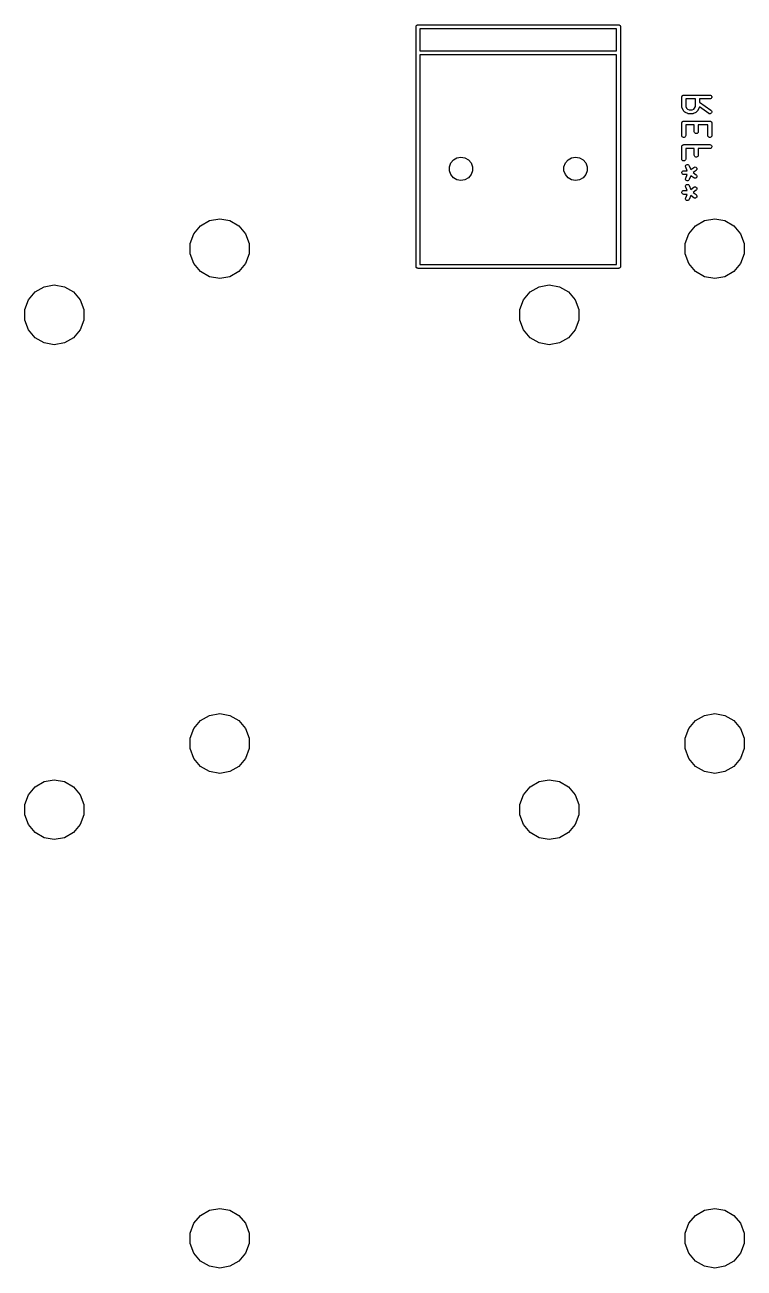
# Model space of a CAD drawing. Extents: x 17 to 273, y -104 to -8.
# Drawn here: x 17.06 to 44.67, y -56.07 to -8.33 of the extents above; entities that cross this region are included whole.
import ezdxf

# ---------------------------------------------------------------- set-up
doc = ezdxf.new("R2010")
doc.units = 0
doc.header["$MEASUREMENT"] = 0
doc.layers.add('BLACK', color=7, linetype='CONTINUOUS')

msp = doc.modelspace()

# ---------------------------------------------------------------- linework, layer by layer
at = {"layer": 'Black'}
for p, q in [((32.0744, -8.4001), (32.0755, -8.3936)), ((32.0744, -17.5999), (32.0744, -8.4001)), ((32.0755, -8.387), (32.0777, -8.3809)), ((32.0755, -8.3936), (32.0755, -8.387)), ((32.0777, -8.3809), (32.0789, -8.3744)), ((32.0789, -8.3744), (32.0822, -8.3687)), ((32.0822, -8.3687), (32.0844, -8.3626)), ((32.0844, -8.3626), (32.0886, -8.3575)), ((32.0886, -8.3575), (32.0919, -8.3519)), ((32.0919, -8.3519), (32.0969, -8.3476)), ((32.0969, -8.3476), (32.1012, -8.3426)), ((32.1012, -8.3426), (32.1068, -8.3393)), ((32.1068, -8.3393), (32.1119, -8.3351)), ((32.1119, -8.3351), (32.118, -8.3329)), ((32.118, -8.3329), (32.1237, -8.3296)), ((32.1237, -8.3296), (32.1302, -8.3284)), ((32.1302, -8.3284), (32.1363, -8.3262)), ((32.1363, -8.3262), (32.1429, -8.3262)), ((32.1429, -8.3262), (32.1494, -8.3251)), ((32.1494, -8.3251), (39.8506, -8.3251)), ((32.2244, -8.4751), (32.2244, -9.3258)), ((39.7756, -8.4751), (32.2244, -8.4751)), ((39.7756, -9.3258), (39.7756, -8.4751)), ((39.8506, -8.3251), (39.8571, -8.3262)), ((39.8571, -8.3262), (39.8637, -8.3262)), ((39.8637, -8.3262), (39.8698, -8.3284)), ((39.8698, -8.3284), (39.8763, -8.3296)), ((39.8763, -8.3296), (39.882, -8.3329)), ((39.882, -8.3329), (39.8881, -8.3351)), ((39.8881, -8.3351), (39.8932, -8.3393)), ((39.8932, -8.3393), (39.8988, -8.3426)), ((39.8988, -8.3426), (39.9031, -8.3476)), ((39.9031, -8.3476), (39.9081, -8.3519)), ((39.9081, -8.3519), (39.9114, -8.3575)), ((39.9114, -8.3575), (39.9156, -8.3626)), ((39.9156, -8.3626), (39.9178, -8.3687)), ((39.9178, -8.3687), (39.9211, -8.3744)), ((39.9211, -8.3744), (39.9223, -8.3809)), ((39.9223, -8.3809), (39.9245, -8.387)), ((39.9245, -8.387), (39.9245, -8.3936)), ((39.9245, -8.3936), (39.9256, -8.4001)), ((39.9256, -8.4001), (39.9256, -17.5999)), ((32.2244, -9.3258), (39.7756, -9.3258)), ((32.2244, -9.4758), (32.2244, -17.5249)), ((39.7756, -9.4758), (32.2244, -9.4758)), ((39.7756, -17.5249), (39.7756, -9.4758)), ((42.2786, -11.0952), (42.2797, -11.0888)), ((42.2786, -11.4762), (42.2786, -11.0952)), ((42.2797, -11.0822), (42.2819, -11.076)), ((42.2797, -11.0888), (42.2797, -11.0822)), ((42.2819, -11.076), (42.2831, -11.0696)), ((42.2831, -11.0696), (42.2864, -11.0639)), ((42.2864, -11.0639), (42.2886, -11.0577)), ((42.2886, -11.0577), (42.2928, -11.0527)), ((42.2928, -11.0527), (42.2961, -11.047)), ((42.2961, -11.047), (42.3011, -11.0428)), ((42.3011, -11.0428), (42.3054, -11.0378)), ((42.3054, -11.0378), (42.311, -11.0345)), ((42.311, -11.0345), (42.3161, -11.0303)), ((42.3161, -11.0303), (42.3222, -11.028)), ((42.3222, -11.028), (42.3279, -11.0248)), ((42.3279, -11.0248), (42.3344, -11.0236)), ((42.3344, -11.0236), (42.3405, -11.0214)), ((42.3405, -11.0214), (42.3471, -11.0214)), ((42.3471, -11.0214), (42.3536, -11.0202)), ((42.3536, -11.0202), (43.3536, -11.0202)), ((42.4286, -11.1702), (42.4286, -11.4585)), ((42.8024, -11.1702), (42.4286, -11.1702)), ((42.8024, -11.4585), (42.8024, -11.1702)), ((43.3536, -11.1702), (42.9524, -11.1702)), ((42.9524, -11.1702), (42.9524, -11.2943)), ((42.9524, -11.2943), (43.3966, -11.6052)), ((43.3536, -11.0202), (43.3792, -11.0248)), ((43.3792, -11.1657), (43.3536, -11.1702)), ((43.3792, -11.0248), (43.4018, -11.0378)), ((43.4018, -11.1527), (43.3792, -11.1657)), ((43.4018, -11.0378), (43.4185, -11.0577)), ((43.4185, -11.1327), (43.4018, -11.1527)), ((43.4185, -11.0577), (43.4274, -11.0822)), ((43.4274, -11.1083), (43.4185, -11.1327)), ((43.4274, -11.0822), (43.4274, -11.1083)), ((42.2793, -11.4804), (42.2786, -11.4762)), ((42.2791, -11.4848), (42.2793, -11.4804)), ((42.2816, -11.4932), (42.2791, -11.4848)), ((42.2831, -11.5018), (42.2816, -11.4932)), ((42.2852, -11.5056), (42.2831, -11.5018)), ((42.2865, -11.5097), (42.2852, -11.5056)), ((42.3341, -11.605), (42.2865, -11.5097)), ((42.3413, -11.6146), (42.3341, -11.605)), ((42.3481, -11.6245), (42.3413, -11.6146)), ((42.3958, -11.6721), (42.3481, -11.6245)), ((42.4056, -11.679), (42.3958, -11.6721)), ((42.4153, -11.6861), (42.4056, -11.679)), ((42.5105, -11.7337), (42.4153, -11.6861)), ((42.4286, -11.4585), (42.4628, -11.527)), ((42.4628, -11.527), (42.4932, -11.5574)), ((42.4932, -11.5574), (42.5617, -11.5917)), ((42.5146, -11.735), (42.5105, -11.7337)), ((42.5184, -11.7371), (42.5146, -11.735)), ((42.527, -11.7387), (42.5184, -11.7371)), ((42.5355, -11.7412), (42.527, -11.7387)), ((42.5398, -11.7409), (42.5355, -11.7412)), ((42.544, -11.7417), (42.5398, -11.7409)), ((42.6869, -11.7417), (42.544, -11.7417)), ((42.5617, -11.5917), (42.6692, -11.5917)), ((42.6692, -11.5917), (42.7377, -11.5574)), ((42.6912, -11.7409), (42.6869, -11.7417)), ((42.6955, -11.7412), (42.6912, -11.7409)), ((42.7039, -11.7387), (42.6955, -11.7412)), ((42.7125, -11.7371), (42.7039, -11.7387)), ((42.7163, -11.735), (42.7125, -11.7371)), ((42.7204, -11.7337), (42.7163, -11.735)), ((42.8157, -11.6861), (42.7204, -11.7337)), ((42.7377, -11.5574), (42.7681, -11.527)), ((42.7681, -11.527), (42.8024, -11.4585)), ((42.8253, -11.679), (42.8157, -11.6861)), ((42.8352, -11.6721), (42.8253, -11.679)), ((42.8828, -11.6245), (42.8352, -11.6721)), ((42.8897, -11.6146), (42.8828, -11.6245)), ((42.8968, -11.605), (42.8897, -11.6146)), ((42.9445, -11.5097), (42.8968, -11.605)), ((42.9457, -11.5056), (42.9445, -11.5097)), ((42.9478, -11.5018), (42.9457, -11.5056)), ((42.9494, -11.4932), (42.9478, -11.5018)), ((42.9519, -11.4848), (42.9494, -11.4932)), ((42.9522, -11.4773), (42.9516, -11.4805)), ((42.9516, -11.4805), (42.9519, -11.4848)), ((43.3106, -11.7281), (42.9522, -11.4773)), ((43.3342, -11.7391), (43.3106, -11.7281)), ((43.3601, -11.7414), (43.3342, -11.7391)), ((43.3853, -11.7346), (43.3601, -11.7414)), ((43.4066, -11.7197), (43.3853, -11.7346)), ((43.3966, -11.6052), (43.415, -11.6236)), ((43.4215, -11.6984), (43.4066, -11.7197)), ((43.415, -11.6236), (43.426, -11.6472)), ((43.4283, -11.6732), (43.4215, -11.6984)), ((43.426, -11.6472), (43.4283, -11.6732)), ((42.2786, -12.0952), (42.2797, -12.0888)), ((42.2786, -12.5714), (42.2786, -12.0952)), ((42.2797, -12.0822), (42.2819, -12.076)), ((42.2797, -12.0888), (42.2797, -12.0822)), ((42.2819, -12.076), (42.2831, -12.0696)), ((42.2831, -12.0696), (42.2864, -12.0639)), ((42.2864, -12.0639), (42.2886, -12.0577)), ((42.2886, -12.0577), (42.2928, -12.0527)), ((42.2928, -12.0527), (42.2961, -12.047)), ((42.2961, -12.047), (42.3011, -12.0428)), ((42.3011, -12.0428), (42.3054, -12.0378)), ((42.3054, -12.0378), (42.311, -12.0345)), ((42.311, -12.0345), (42.3161, -12.0303)), ((42.3161, -12.0303), (42.3222, -12.028)), ((42.3222, -12.028), (42.3279, -12.0248)), ((42.3279, -12.0248), (42.3344, -12.0236)), ((42.3344, -12.0236), (42.3405, -12.0214)), ((42.3405, -12.0214), (42.3471, -12.0214)), ((42.3471, -12.0214), (42.3536, -12.0202)), ((42.3536, -12.0202), (43.3536, -12.0202)), ((42.7548, -12.1702), (42.4286, -12.1702)), ((42.4286, -12.1702), (42.4286, -12.5714)), ((42.7548, -12.4286), (42.7548, -12.1702)), ((43.2786, -12.1702), (42.9048, -12.1702)), ((42.9048, -12.1702), (42.9048, -12.4286)), ((43.2786, -12.5714), (43.2786, -12.1702)), ((43.3536, -12.0202), (43.36, -12.0214)), ((43.36, -12.0214), (43.3666, -12.0214)), ((43.3666, -12.0214), (43.3728, -12.0236)), ((43.3728, -12.0236), (43.3792, -12.0248)), ((43.3792, -12.0248), (43.3849, -12.028)), ((43.3849, -12.028), (43.3911, -12.0303)), ((43.3911, -12.0303), (43.3961, -12.0345)), ((43.3961, -12.0345), (43.4018, -12.0378)), ((43.4018, -12.0378), (43.406, -12.0428)), ((43.406, -12.0428), (43.411, -12.047)), ((43.411, -12.047), (43.4143, -12.0527)), ((43.4143, -12.0527), (43.4185, -12.0577)), ((43.4185, -12.0577), (43.4208, -12.0639)), ((43.4208, -12.0639), (43.424, -12.0696)), ((43.424, -12.0696), (43.4252, -12.076)), ((43.4252, -12.076), (43.4274, -12.0822)), ((43.4274, -12.0822), (43.4274, -12.0888)), ((43.4274, -12.0888), (43.4286, -12.0952)), ((43.4286, -12.0952), (43.4286, -12.5714)), ((42.2831, -12.5971), (42.2786, -12.5714)), ((42.2961, -12.6196), (42.2831, -12.5971)), ((42.3161, -12.6364), (42.2961, -12.6196)), ((42.3405, -12.6453), (42.3161, -12.6364)), ((42.3666, -12.6453), (42.3405, -12.6453)), ((42.3911, -12.6364), (42.3666, -12.6453)), ((42.411, -12.6196), (42.3911, -12.6364)), ((42.424, -12.5971), (42.411, -12.6196)), ((42.4286, -12.5714), (42.424, -12.5971)), ((42.7593, -12.4542), (42.7548, -12.4286)), ((42.7723, -12.4768), (42.7593, -12.4542)), ((42.7923, -12.4935), (42.7723, -12.4768)), ((42.8167, -12.5024), (42.7923, -12.4935)), ((42.8428, -12.5024), (42.8167, -12.5024)), ((42.8673, -12.4935), (42.8428, -12.5024)), ((42.8872, -12.4768), (42.8673, -12.4935)), ((42.9002, -12.4542), (42.8872, -12.4768)), ((42.9048, -12.4286), (42.9002, -12.4542)), ((43.2831, -12.5971), (43.2786, -12.5714)), ((43.2961, -12.6196), (43.2831, -12.5971)), ((43.3161, -12.6364), (43.2961, -12.6196)), ((43.3405, -12.6453), (43.3161, -12.6364)), ((43.3666, -12.6453), (43.3405, -12.6453)), ((43.3911, -12.6364), (43.3666, -12.6453)), ((43.411, -12.6196), (43.3911, -12.6364)), ((43.424, -12.5971), (43.411, -12.6196)), ((43.4286, -12.5714), (43.424, -12.5971)), ((42.2786, -13), (42.2797, -12.9935)), ((42.2786, -13.4762), (42.2786, -13)), ((42.2797, -12.987), (42.2819, -12.9808)), ((42.2797, -12.9935), (42.2797, -12.987)), ((42.2819, -12.9808), (42.2831, -12.9743)), ((42.2831, -12.9743), (42.2864, -12.9687)), ((42.2864, -12.9687), (42.2886, -12.9625)), ((42.2886, -12.9625), (42.2928, -12.9575)), ((42.2928, -12.9575), (42.2961, -12.9518)), ((42.2961, -12.9518), (42.3011, -12.9476)), ((42.3011, -12.9476), (42.3054, -12.9425)), ((42.3054, -12.9425), (42.311, -12.9393)), ((42.311, -12.9393), (42.3161, -12.935)), ((42.3161, -12.935), (42.3222, -12.9328)), ((42.3222, -12.9328), (42.3279, -12.9295)), ((42.3279, -12.9295), (42.3344, -12.9284)), ((42.3344, -12.9284), (42.3405, -12.9261)), ((42.3405, -12.9261), (42.3471, -12.9261)), ((42.3471, -12.9261), (42.3536, -12.925)), ((42.3536, -12.925), (43.3536, -12.925)), ((42.7548, -13.075), (42.4286, -13.075)), ((42.4286, -13.075), (42.4286, -13.4762)), ((42.7548, -13.3333), (42.7548, -13.075)), ((42.7593, -13.359), (42.7548, -13.3333)), ((42.7723, -13.3815), (42.7593, -13.359)), ((42.9002, -13.359), (42.8872, -13.3815)), ((42.9048, -13.3333), (42.9002, -13.359)), ((43.3536, -13.075), (42.9048, -13.075)), ((42.9048, -13.075), (42.9048, -13.3333)), ((43.3536, -12.925), (43.3792, -12.9295)), ((43.3792, -13.0705), (43.3536, -13.075)), ((43.3792, -12.9295), (43.4018, -12.9425)), ((43.4018, -13.0575), (43.3792, -13.0705)), ((43.4018, -12.9425), (43.4185, -12.9625)), ((43.4185, -13.0375), (43.4018, -13.0575)), ((43.4185, -12.9625), (43.4274, -12.987)), ((43.4274, -13.013), (43.4185, -13.0375)), ((43.4274, -12.987), (43.4274, -13.013)), ((33.3559, -13.7725), (33.4095, -13.6253)), ((33.3559, -13.9293), (33.3559, -13.7725)), ((33.4095, -13.6253), (33.5103, -13.5052)), ((33.5103, -13.5052), (33.646, -13.4268)), ((33.646, -13.4268), (33.8004, -13.3996)), ((33.8004, -13.3996), (33.9547, -13.4268)), ((33.9547, -13.4268), (34.0904, -13.5052)), ((34.0904, -13.5052), (34.1912, -13.6253)), ((34.1912, -13.6253), (34.2448, -13.7725)), ((34.2448, -13.7725), (34.2448, -13.9293)), ((37.7552, -13.7725), (37.8088, -13.6253)), ((37.7552, -13.9293), (37.7552, -13.7725)), ((37.8088, -13.6253), (37.9096, -13.5052)), ((37.9096, -13.5052), (38.0453, -13.4268)), ((38.0453, -13.4268), (38.1996, -13.3996)), ((38.1996, -13.3996), (38.354, -13.4268)), ((38.354, -13.4268), (38.4897, -13.5052)), ((38.4897, -13.5052), (38.5905, -13.6253)), ((38.5905, -13.6253), (38.6441, -13.7725)), ((38.6441, -13.7725), (38.6441, -13.9293)), ((42.2831, -13.5018), (42.2786, -13.4762)), ((42.2961, -13.5244), (42.2831, -13.5018)), ((42.3161, -13.5411), (42.2961, -13.5244)), ((42.3405, -13.5501), (42.3161, -13.5411)), ((42.3666, -13.5501), (42.3405, -13.5501)), ((42.3911, -13.5411), (42.3666, -13.5501)), ((42.411, -13.5244), (42.3911, -13.5411)), ((42.424, -13.5018), (42.411, -13.5244)), ((42.4215, -13.7643), (42.4252, -13.7385)), ((42.4268, -13.7898), (42.4215, -13.7643)), ((42.4286, -13.4762), (42.424, -13.5018)), ((42.4252, -13.7385), (42.4375, -13.7155)), ((42.4809, -13.925), (42.4268, -13.7898)), ((42.4375, -13.7155), (42.4569, -13.6982)), ((42.4569, -13.6982), (42.4811, -13.6885)), ((42.4811, -13.6885), (42.5071, -13.6877)), ((42.5071, -13.6877), (42.5319, -13.6958)), ((42.5319, -13.6958), (42.5523, -13.7119)), ((42.5523, -13.7119), (42.5661, -13.7341)), ((42.5661, -13.7341), (42.6249, -13.8813)), ((42.6249, -13.8813), (42.7371, -13.7971)), ((42.7371, -13.7971), (42.7604, -13.7854)), ((42.7604, -13.7854), (42.7862, -13.7823)), ((42.7923, -13.3983), (42.7723, -13.3815)), ((42.7862, -13.7823), (42.8116, -13.7882)), ((42.8167, -13.4072), (42.7923, -13.3983)), ((42.8116, -13.7882), (42.8334, -13.8024)), ((42.8428, -13.4072), (42.8167, -13.4072)), ((42.8334, -13.8024), (42.849, -13.8232)), ((42.8673, -13.3983), (42.8428, -13.4072)), ((42.849, -13.8232), (42.8566, -13.8482)), ((42.8872, -13.3815), (42.8673, -13.3983)), ((33.4095, -14.0765), (33.3559, -13.9293)), ((33.5103, -14.1966), (33.4095, -14.0765)), ((33.646, -14.275), (33.5103, -14.1966)), ((33.8004, -14.3022), (33.646, -14.275)), ((33.9547, -14.275), (33.8004, -14.3022)), ((34.0904, -14.1966), (33.9547, -14.275)), ((34.1912, -14.0765), (34.0904, -14.1966)), ((34.2448, -13.9293), (34.1912, -14.0765)), ((37.8088, -14.0765), (37.7552, -13.9293)), ((37.9096, -14.1966), (37.8088, -14.0765)), ((38.0453, -14.275), (37.9096, -14.1966)), ((38.1996, -14.3022), (38.0453, -14.275)), ((38.354, -14.275), (38.1996, -14.3022)), ((38.4897, -14.1966), (38.354, -14.275)), ((38.5905, -14.0765), (38.4897, -14.1966)), ((38.6441, -13.9293), (38.5905, -14.0765)), ((42.2797, -13.987), (42.2886, -13.9625)), ((42.2797, -14.013), (42.2797, -13.987)), ((42.2886, -14.0375), (42.2797, -14.013)), ((42.2886, -13.9625), (42.3054, -13.9425)), ((42.3054, -14.0575), (42.2886, -14.0375)), ((42.3054, -13.9425), (42.3279, -13.9295)), ((42.3279, -14.0705), (42.3054, -14.0575)), ((42.3279, -13.9295), (42.3536, -13.925)), ((42.3536, -14.075), (42.3279, -14.0705)), ((42.3536, -13.925), (42.4809, -13.925)), ((42.4809, -14.075), (42.3536, -14.075)), ((42.4215, -14.2357), (42.4268, -14.2102)), ((42.4252, -14.2615), (42.4215, -14.2357)), ((42.4375, -14.2845), (42.4252, -14.2615)), ((42.4268, -14.2102), (42.4809, -14.075)), ((42.4569, -14.3018), (42.4375, -14.2845)), ((42.4811, -14.3115), (42.4569, -14.3018)), ((42.5071, -14.3123), (42.4811, -14.3115)), ((42.5319, -14.3042), (42.5071, -14.3123)), ((42.5523, -14.2881), (42.5319, -14.3042)), ((42.5661, -14.266), (42.5523, -14.2881)), ((42.6249, -14.1187), (42.5661, -14.266)), ((42.7371, -14.2029), (42.6249, -14.1187)), ((42.8271, -13.9171), (42.7167, -14)), ((42.7167, -14), (42.8271, -14.0829)), ((42.7604, -14.2146), (42.7371, -14.2029)), ((42.7862, -14.2177), (42.7604, -14.2146)), ((42.8116, -14.2118), (42.7862, -14.2177)), ((42.8334, -14.1976), (42.8116, -14.2118)), ((42.8449, -13.8981), (42.8271, -13.9171)), ((42.8271, -14.0829), (42.8449, -14.1019)), ((42.849, -14.1768), (42.8334, -14.1976)), ((42.8552, -13.8742), (42.8449, -13.8981)), ((42.8449, -14.1019), (42.8552, -14.1258)), ((42.8566, -14.1518), (42.849, -14.1768)), ((42.8566, -13.8482), (42.8552, -13.8742)), ((42.8552, -14.1258), (42.8566, -14.1518)), ((42.2797, -14.7489), (42.2886, -14.7244)), ((42.2797, -14.7749), (42.2797, -14.7489)), ((42.2886, -14.7994), (42.2797, -14.7749)), ((42.2886, -14.7244), (42.3054, -14.7045)), ((42.3054, -14.8194), (42.2886, -14.7994)), ((42.3054, -14.7045), (42.3279, -14.6914)), ((42.3279, -14.6914), (42.3536, -14.6869)), ((42.3536, -14.6869), (42.4809, -14.6869)), ((42.4215, -14.5262), (42.4252, -14.5004)), ((42.4268, -14.5517), (42.4215, -14.5262)), ((42.4252, -14.5004), (42.4375, -14.4774)), ((42.4809, -14.6869), (42.4268, -14.5517)), ((42.4375, -14.4774), (42.4569, -14.4601)), ((42.4569, -14.4601), (42.4811, -14.4504)), ((42.4811, -14.4504), (42.5071, -14.4496)), ((42.5071, -14.4496), (42.5319, -14.4577)), ((42.5319, -14.4577), (42.5523, -14.4738)), ((42.5523, -14.4738), (42.5661, -14.496)), ((42.5661, -14.496), (42.6249, -14.6432)), ((42.6249, -14.6432), (42.7371, -14.559)), ((42.8271, -14.679), (42.7167, -14.7619)), ((42.7167, -14.7619), (42.8271, -14.8448)), ((42.7371, -14.559), (42.7604, -14.5473)), ((42.7604, -14.5473), (42.7862, -14.5442)), ((42.7862, -14.5442), (42.8116, -14.5501)), ((42.8116, -14.5501), (42.8334, -14.5643)), ((42.8449, -14.66), (42.8271, -14.679)), ((42.8334, -14.5643), (42.849, -14.5852)), ((42.8552, -14.6361), (42.8449, -14.66)), ((42.849, -14.5852), (42.8566, -14.6101)), ((42.8566, -14.6101), (42.8552, -14.6361)), ((42.3279, -14.8324), (42.3054, -14.8194)), ((42.3536, -14.8369), (42.3279, -14.8324)), ((42.4809, -14.8369), (42.3536, -14.8369)), ((42.4215, -14.9976), (42.4268, -14.9721)), ((42.4252, -15.0234), (42.4215, -14.9976)), ((42.4375, -15.0464), (42.4252, -15.0234)), ((42.4268, -14.9721), (42.4809, -14.8369)), ((42.4569, -15.0637), (42.4375, -15.0464)), ((42.4811, -15.0734), (42.4569, -15.0637)), ((42.5071, -15.0742), (42.4811, -15.0734)), ((42.5319, -15.0661), (42.5071, -15.0742)), ((42.5523, -15.05), (42.5319, -15.0661)), ((42.5661, -15.0279), (42.5523, -15.05)), ((42.6249, -14.8806), (42.5661, -15.0279)), ((42.7371, -14.9648), (42.6249, -14.8806)), ((42.7604, -14.9765), (42.7371, -14.9648)), ((42.7862, -14.9797), (42.7604, -14.9765)), ((42.8116, -14.9737), (42.7862, -14.9797)), ((42.8334, -14.9595), (42.8116, -14.9737)), ((42.8271, -14.8448), (42.8449, -14.8638)), ((42.849, -14.9387), (42.8334, -14.9595)), ((42.8449, -14.8638), (42.8552, -14.8877)), ((42.8566, -14.9137), (42.849, -14.9387)), ((42.8552, -14.8877), (42.8566, -14.9137)), ((23.5464, -16.3463), (23.8025, -16.0411)), ((23.8025, -16.0411), (24.1476, -15.8418)), ((24.1476, -15.8418), (24.54, -15.7726)), ((24.54, -15.7726), (24.9324, -15.8418)), ((24.9324, -15.8418), (25.2775, -16.0411)), ((25.2775, -16.0411), (25.5336, -16.3463)), ((42.5464, -16.3463), (42.8025, -16.0411)), ((42.8025, -16.0411), (43.1476, -15.8418)), ((43.1476, -15.8418), (43.54, -15.7726)), ((43.54, -15.7726), (43.9324, -15.8418)), ((43.9324, -15.8418), (44.2775, -16.0411)), ((44.2775, -16.0411), (44.5336, -16.3463)), ((23.4101, -16.7208), (23.5464, -16.3463)), ((25.5336, -16.3463), (25.6699, -16.7208)), ((42.4101, -16.7208), (42.5464, -16.3463)), ((44.5336, -16.3463), (44.6699, -16.7208)), ((23.4101, -17.1192), (23.4101, -16.7208)), ((23.5464, -17.4937), (23.4101, -17.1192)), ((25.6699, -17.1192), (25.5336, -17.4937)), ((25.6699, -16.7208), (25.6699, -17.1192)), ((42.4101, -17.1192), (42.4101, -16.7208)), ((42.5464, -17.4937), (42.4101, -17.1192)), ((44.6699, -17.1192), (44.5336, -17.4937)), ((44.6699, -16.7208), (44.6699, -17.1192)), ((23.8025, -17.7989), (23.5464, -17.4937)), ((25.5336, -17.4937), (25.2775, -17.7989)), ((32.0755, -17.6064), (32.0744, -17.5999)), ((32.0755, -17.613), (32.0755, -17.6064)), ((32.0777, -17.6191), (32.0755, -17.613)), ((32.0789, -17.6256), (32.0777, -17.6191)), ((32.0822, -17.6313), (32.0789, -17.6256)), ((32.0844, -17.6374), (32.0822, -17.6313)), ((32.0886, -17.6425), (32.0844, -17.6374)), ((32.0919, -17.6481), (32.0886, -17.6425)), ((32.0969, -17.6524), (32.0919, -17.6481)), ((32.1012, -17.6574), (32.0969, -17.6524)), ((32.1068, -17.6607), (32.1012, -17.6574)), ((32.1119, -17.6649), (32.1068, -17.6607)), ((32.2244, -17.5249), (39.7756, -17.5249)), ((39.8932, -17.6607), (39.8881, -17.6649)), ((39.8988, -17.6574), (39.8932, -17.6607)), ((39.9031, -17.6524), (39.8988, -17.6574)), ((39.9081, -17.6481), (39.9031, -17.6524)), ((39.9114, -17.6425), (39.9081, -17.6481)), ((39.9156, -17.6374), (39.9114, -17.6425)), ((39.9178, -17.6313), (39.9156, -17.6374)), ((39.9211, -17.6256), (39.9178, -17.6313)), ((39.9223, -17.6191), (39.9211, -17.6256)), ((39.9245, -17.613), (39.9223, -17.6191)), ((39.9256, -17.5999), (39.9245, -17.6064)), ((39.9245, -17.6064), (39.9245, -17.613)), ((42.8025, -17.7989), (42.5464, -17.4937)), ((44.5336, -17.4937), (44.2775, -17.7989)), ((24.1476, -17.9982), (23.8025, -17.7989)), ((24.54, -18.0674), (24.1476, -17.9982)), ((24.9324, -17.9982), (24.54, -18.0674)), ((25.2775, -17.7989), (24.9324, -17.9982)), ((32.118, -17.6671), (32.1119, -17.6649)), ((32.1237, -17.6704), (32.118, -17.6671)), ((32.1302, -17.6716), (32.1237, -17.6704)), ((32.1363, -17.6738), (32.1302, -17.6716)), ((32.1429, -17.6738), (32.1363, -17.6738)), ((32.1494, -17.6749), (32.1429, -17.6738)), ((39.8506, -17.6749), (32.1494, -17.6749)), ((39.8571, -17.6738), (39.8506, -17.6749)), ((39.8637, -17.6738), (39.8571, -17.6738)), ((39.8698, -17.6716), (39.8637, -17.6738)), ((39.8763, -17.6704), (39.8698, -17.6716)), ((39.882, -17.6671), (39.8763, -17.6704)), ((39.8881, -17.6649), (39.882, -17.6671)), ((43.1476, -17.9982), (42.8025, -17.7989)), ((43.54, -18.0674), (43.1476, -17.9982)), ((43.9324, -17.9982), (43.54, -18.0674)), ((44.2775, -17.7989), (43.9324, -17.9982)), ((17.1964, -18.8863), (17.4525, -18.5811)), ((17.4525, -18.5811), (17.7976, -18.3818)), ((17.7976, -18.3818), (18.19, -18.3126)), ((18.19, -18.3126), (18.5824, -18.3818)), ((18.5824, -18.3818), (18.9275, -18.5811)), ((18.9275, -18.5811), (19.1836, -18.8863)), ((36.1964, -18.8863), (36.4525, -18.5811)), ((36.4525, -18.5811), (36.7976, -18.3818)), ((36.7976, -18.3818), (37.19, -18.3126)), ((37.19, -18.3126), (37.5824, -18.3818)), ((37.5824, -18.3818), (37.9275, -18.5811)), ((37.9275, -18.5811), (38.1836, -18.8863)), ((17.0601, -19.2608), (17.1964, -18.8863)), ((19.1836, -18.8863), (19.3199, -19.2608)), ((36.0601, -19.2608), (36.1964, -18.8863)), ((38.1836, -18.8863), (38.3199, -19.2608)), ((17.0601, -19.6592), (17.0601, -19.2608)), ((19.3199, -19.2608), (19.3199, -19.6592)), ((36.0601, -19.6592), (36.0601, -19.2608)), ((38.3199, -19.2608), (38.3199, -19.6592)), ((17.1964, -20.0337), (17.0601, -19.6592)), ((17.4525, -20.3389), (17.1964, -20.0337)), ((19.1836, -20.0337), (18.9275, -20.3389)), ((19.3199, -19.6592), (19.1836, -20.0337)), ((36.1964, -20.0337), (36.0601, -19.6592)), ((36.4525, -20.3389), (36.1964, -20.0337)), ((38.1836, -20.0337), (37.9275, -20.3389)), ((38.3199, -19.6592), (38.1836, -20.0337)), ((17.7976, -20.5382), (17.4525, -20.3389)), ((18.9275, -20.3389), (18.5824, -20.5382)), ((36.7976, -20.5382), (36.4525, -20.3389)), ((37.9275, -20.3389), (37.5824, -20.5382)), ((18.19, -20.6074), (17.7976, -20.5382)), ((18.5824, -20.5382), (18.19, -20.6074)), ((37.19, -20.6074), (36.7976, -20.5382)), ((37.5824, -20.5382), (37.19, -20.6074)), ((23.8025, -35.0411), (24.1476, -34.8418)), ((24.1476, -34.8418), (24.54, -34.7726)), ((24.54, -34.7726), (24.9324, -34.8418)), ((24.9324, -34.8418), (25.2775, -35.0411)), ((42.8025, -35.0411), (43.1476, -34.8418)), ((43.1476, -34.8418), (43.54, -34.7726)), ((43.54, -34.7726), (43.9324, -34.8418)), ((43.9324, -34.8418), (44.2775, -35.0411)), ((23.5464, -35.3463), (23.8025, -35.0411)), ((25.2775, -35.0411), (25.5336, -35.3463)), ((42.5464, -35.3463), (42.8025, -35.0411)), ((44.2775, -35.0411), (44.5336, -35.3463)), ((23.4101, -35.7208), (23.5464, -35.3463)), ((23.4101, -36.1192), (23.4101, -35.7208)), ((25.5336, -35.3463), (25.6699, -35.7208)), ((25.6699, -35.7208), (25.6699, -36.1192)), ((42.4101, -35.7208), (42.5464, -35.3463)), ((42.4101, -36.1192), (42.4101, -35.7208)), ((44.5336, -35.3463), (44.6699, -35.7208)), ((44.6699, -35.7208), (44.6699, -36.1192)), ((23.5464, -36.4937), (23.4101, -36.1192)), ((25.6699, -36.1192), (25.5336, -36.4937)), ((42.5464, -36.4937), (42.4101, -36.1192)), ((44.6699, -36.1192), (44.5336, -36.4937)), ((23.8025, -36.7989), (23.5464, -36.4937)), ((25.5336, -36.4937), (25.2775, -36.7989)), ((42.8025, -36.7989), (42.5464, -36.4937)), ((44.5336, -36.4937), (44.2775, -36.7989)), ((24.1476, -36.9982), (23.8025, -36.7989)), ((24.54, -37.0674), (24.1476, -36.9982)), ((24.9324, -36.9982), (24.54, -37.0674)), ((25.2775, -36.7989), (24.9324, -36.9982)), ((43.1476, -36.9982), (42.8025, -36.7989)), ((43.54, -37.0674), (43.1476, -36.9982)), ((43.9324, -36.9982), (43.54, -37.0674)), ((44.2775, -36.7989), (43.9324, -36.9982)), ((17.1964, -37.8863), (17.4525, -37.5811)), ((17.4525, -37.5811), (17.7976, -37.3818)), ((17.7976, -37.3818), (18.19, -37.3126)), ((18.19, -37.3126), (18.5824, -37.3818)), ((18.5824, -37.3818), (18.9275, -37.5811)), ((18.9275, -37.5811), (19.1836, -37.8863)), ((36.1964, -37.8863), (36.4525, -37.5811)), ((36.4525, -37.5811), (36.7976, -37.3818)), ((36.7976, -37.3818), (37.19, -37.3126)), ((37.19, -37.3126), (37.5824, -37.3818)), ((37.5824, -37.3818), (37.9275, -37.5811)), ((37.9275, -37.5811), (38.1836, -37.8863)), ((17.0601, -38.2608), (17.1964, -37.8863)), ((19.1836, -37.8863), (19.3199, -38.2608)), ((36.0601, -38.2608), (36.1964, -37.8863)), ((38.1836, -37.8863), (38.3199, -38.2608)), ((17.0601, -38.6592), (17.0601, -38.2608)), ((17.1964, -39.0337), (17.0601, -38.6592)), ((19.3199, -38.6592), (19.1836, -39.0337)), ((19.3199, -38.2608), (19.3199, -38.6592)), ((36.0601, -38.6592), (36.0601, -38.2608)), ((36.1964, -39.0337), (36.0601, -38.6592)), ((38.3199, -38.6592), (38.1836, -39.0337)), ((38.3199, -38.2608), (38.3199, -38.6592)), ((17.4525, -39.3389), (17.1964, -39.0337)), ((19.1836, -39.0337), (18.9275, -39.3389)), ((36.4525, -39.3389), (36.1964, -39.0337)), ((38.1836, -39.0337), (37.9275, -39.3389)), ((17.7976, -39.5382), (17.4525, -39.3389)), ((18.19, -39.6074), (17.7976, -39.5382)), ((18.5824, -39.5382), (18.19, -39.6074)), ((18.9275, -39.3389), (18.5824, -39.5382)), ((36.7976, -39.5382), (36.4525, -39.3389)), ((37.19, -39.6074), (36.7976, -39.5382)), ((37.5824, -39.5382), (37.19, -39.6074)), ((37.9275, -39.3389), (37.5824, -39.5382)), ((23.8025, -54.0411), (24.1476, -53.8418)), ((24.1476, -53.8418), (24.54, -53.7726)), ((24.54, -53.7726), (24.9324, -53.8418)), ((24.9324, -53.8418), (25.2775, -54.0411)), ((42.8025, -54.0411), (43.1476, -53.8418)), ((43.1476, -53.8418), (43.54, -53.7726)), ((43.54, -53.7726), (43.9324, -53.8418)), ((43.9324, -53.8418), (44.2775, -54.0411)), ((23.4101, -54.7208), (23.5464, -54.3463)), ((23.5464, -54.3463), (23.8025, -54.0411)), ((25.2775, -54.0411), (25.5336, -54.3463)), ((25.5336, -54.3463), (25.6699, -54.7208)), ((42.4101, -54.7208), (42.5464, -54.3463)), ((42.5464, -54.3463), (42.8025, -54.0411)), ((44.2775, -54.0411), (44.5336, -54.3463)), ((44.5336, -54.3463), (44.6699, -54.7208)), ((23.4101, -55.1192), (23.4101, -54.7208)), ((25.6699, -54.7208), (25.6699, -55.1192)), ((42.4101, -55.1192), (42.4101, -54.7208)), ((44.6699, -54.7208), (44.6699, -55.1192)), ((23.5464, -55.4937), (23.4101, -55.1192)), ((25.6699, -55.1192), (25.5336, -55.4937)), ((42.5464, -55.4937), (42.4101, -55.1192)), ((44.6699, -55.1192), (44.5336, -55.4937)), ((23.8025, -55.7989), (23.5464, -55.4937)), ((24.1476, -55.9982), (23.8025, -55.7989)), ((25.2775, -55.7989), (24.9324, -55.9982)), ((25.5336, -55.4937), (25.2775, -55.7989)), ((42.8025, -55.7989), (42.5464, -55.4937)), ((43.1476, -55.9982), (42.8025, -55.7989)), ((44.2775, -55.7989), (43.9324, -55.9982)), ((44.5336, -55.4937), (44.2775, -55.7989)), ((24.54, -56.0674), (24.1476, -55.9982)), ((24.9324, -55.9982), (24.54, -56.0674)), ((43.54, -56.0674), (43.1476, -55.9982)), ((43.9324, -55.9982), (43.54, -56.0674))]:
    msp.add_line(p, q, dxfattribs=at)

doc.saveas('drawing.dxf')
